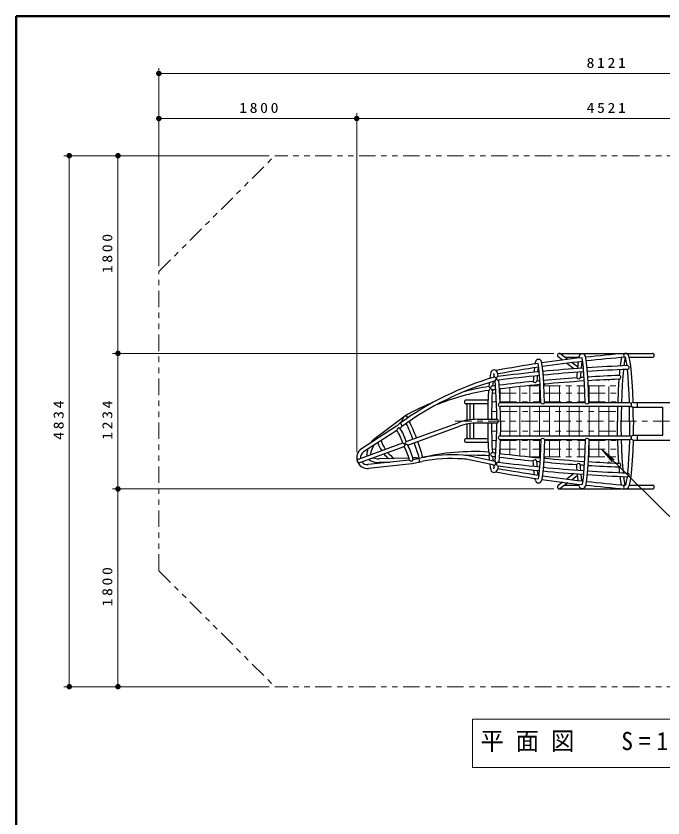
# Model space of a CAD drawing. Units: millimetres on the paper, with parts at other scales. Extents: x -365 to 0, y -47 to 257.
# Drawn here: x -365 to -247.3, y 111 to 257 of the extents above; entities that cross this region are included whole.
import ezdxf

# ---------------------------------------------------------------- set-up
doc = ezdxf.new("R2010")
doc.units = ezdxf.units.MM
doc.linetypes.add('USER2', pattern=[6, 3, -1, 1, -1])
doc.linetypes.add('USER3', pattern=[8, 3, -1, 1, -1, 1, -1])
doc.layers.add('LY_1', color=7, linetype='Continuous', lineweight=25)
doc.styles.add('ＭＳ ゴシック', font='')
doc.styles.get('ＭＳ ゴシック').set_extended_font_data('MS Gothic')

# ---------------------------------------------------------------- blocks, each defined once
blk = doc.blocks.new('filled_dot')
at = {"color": 0, "linetype": 'Continuous', "lineweight": -2, "const_width": 1.25}
blk.add_lwpolyline([(-0.625, 0, 1), (0.625, 0, 1)], format="xyb", close=True, dxfattribs=at)

msp = doc.modelspace()

# ---------------------------------------------------------------- linework, layer by layer
at = {"layer": 'LY_1', "lineweight": 50}
for p, q in [((0, 257), (-365, 257)), ((-365, 257), (-365, 0))]:
    msp.add_line(p, q, dxfattribs=at)
at = {"layer": 'LY_1', "lineweight": 13}
for p, q in [((-339.009, 211.475), (-339.009, 247.537)), ((-339.009, 246.537), (-176.582, 246.537)), ((-339.009, 238.34), (-303.009, 238.34)), ((-303.009, 177.575), (-303.009, 239.34)), ((-303.009, 238.34), (-212.582, 238.34)), ((-318.909, 231.575), (-356.316, 231.575)), ((-355.316, 134.895), (-355.316, 231.575)), ((-346.453, 195.575), (-346.453, 231.575)), ((-267.155, 195.575), (-347.453, 195.575)), ((-346.453, 170.895), (-346.453, 195.575)), ((-258.449, 178.145), (-256.51, 175.856)), ((-258.449, 178.145), (-256.142, 176.227)), ((-242.186, 162.027), (-258.449, 178.145)), ((-267.155, 170.895), (-347.453, 170.895)), ((-346.453, 134.895), (-346.453, 170.895)), ((-318.909, 134.895), (-356.316, 134.895)), ((-281.908, 129.004), (-281.908, 120.204)), ((-234.108, 129.004), (-281.908, 129.004)), ((-281.908, 120.204), (-234.108, 120.204))]:
    msp.add_line(p, q, dxfattribs=at)
at = {"layer": 'LY_1', "linetype": 'USER3', "lineweight": 13}
for p, q in [((-339.009, 210.475), (-317.909, 231.575)), ((-203.569, 231.575), (-317.909, 231.575)), ((-339.009, 155.994), (-339.009, 210.475)), ((-339.009, 155.994), (-317.909, 134.895)), ((-203.569, 134.895), (-317.909, 134.895))]:
    msp.add_line(p, q, dxfattribs=at)
at = {"layer": 'LY_1'}
for p, q in [((-265.57, 194.354), (-266.36, 194.952)), ((-266.155, 195.563), (-249.209, 195.563)), ((-264.606, 194.478), (-266.041, 195.563)), ((-265.142, 194.883), (-262.583, 194.883)), ((-253.41, 194.883), (-249.209, 194.883)), ((-263.49, 192.782), (-264.795, 193.768)), ((-262.824, 193.13), (-263.827, 193.889)), ((-279.118, 187.075), (-283.078, 187.075)), ((-279.139, 186.395), (-283.078, 186.395)), ((-282.899, 183.4), (-282.899, 186.395)), ((-282.349, 183.487), (-282.349, 186.395)), ((-281.669, 183.553), (-281.669, 186.395)), ((-269.522, 186.575), (-276.902, 186.575)), ((-253.375, 185.895), (-276.902, 185.895)), ((-261.458, 186.575), (-268.842, 186.575)), ((-253.375, 186.575), (-260.778, 186.575)), ((-253.095, 186.427), (-253.095, 186.042)), ((-252.714, 186.662), (-223.009, 186.662)), ((-252.714, 185.808), (-247.281, 185.808)), ((-251.902, 185.808), (-251.902, 186.662)), ((-247.281, 180.662), (-247.281, 185.806)), ((-294.812, 183.732), (-299.913, 179.907)), ((-294.002, 179.509), (-284.544, 182.951)), ((-282.899, 180.075), (-282.899, 182.708)), ((-282.349, 180.075), (-282.349, 182.801)), ((-281.669, 180.075), (-281.669, 182.872)), ((-281.008, 183.575), (-277.523, 183.575)), ((-277.523, 182.895), (-281.008, 182.895)), ((-295.794, 182.32), (-302.127, 178.201)), ((-295.702, 181.568), (-301.756, 177.631)), ((-293.732, 178.883), (-284.311, 182.312)), ((-283.078, 180.075), (-279.139, 180.075)), ((-276.902, 180.575), (-253.375, 180.575)), ((-276.902, 179.895), (-269.522, 179.895)), ((-268.842, 179.895), (-261.458, 179.895)), ((-260.778, 179.895), (-253.375, 179.895)), ((-253.07, 180.385), (-253.07, 180.084)), ((-252.67, 180.662), (-247.281, 180.662)), ((-252.67, 179.808), (-223.009, 179.808)), ((-251.902, 179.808), (-251.902, 180.662)), ((-302.689, 176.347), (-294.642, 179.276)), ((-302.456, 175.708), (-294.379, 178.648)), ((-283.078, 179.395), (-279.118, 179.395)), ((-293.414, 176.133), (-300.934, 175.322)), ((-292.973, 175.497), (-300.861, 174.646)), ((-293.506, 176.515), (-298.918, 176.375)), ((-297.025, 175.743), (-298.9, 175.695)), ((-292.935, 175.503), (-291.135, 175.903)), ((-292.2, 176.549), (-292.808, 176.533)), ((-292.742, 176.242), (-291.283, 176.567)), ((-263.49, 173.688), (-264.795, 172.701)), ((-262.824, 173.339), (-263.827, 172.58)), ((-265.57, 172.115), (-266.36, 171.517)), ((-266.155, 170.906), (-249.209, 170.906)), ((-264.606, 171.992), (-266.041, 170.906)), ((-265.142, 171.586), (-262.583, 171.586)), ((-253.41, 171.586), (-249.209, 171.586))]:
    msp.add_line(p, q, dxfattribs=at)
at = {"layer": 'LY_1', "linetype": 'USER2', "lineweight": 13}
for p, q in [((-269.72, 186.575), (-269.72, 189.903)), ((-267.92, 186.575), (-267.92, 190.069)), ((-266.12, 186.575), (-266.12, 190.222)), ((-264.32, 186.575), (-264.32, 190.363)), ((-262.52, 186.575), (-262.52, 190.492)), ((-260.72, 186.575), (-260.72, 190.607)), ((-258.92, 186.575), (-258.92, 190.711)), ((-257.12, 186.575), (-257.12, 190.801)), ((-276.92, 187.184), (-276.92, 189.111)), ((-275.12, 186.575), (-275.12, 189.328)), ((-273.32, 186.575), (-273.32, 189.532)), ((-271.757, 189.699), (-269.63, 189.699)), ((-271.52, 186.575), (-271.52, 189.724)), ((-268.95, 189.699), (-261.557, 189.699)), ((-260.877, 189.699), (-255.384, 189.699)), ((-278.36, 188.324), (-277.656, 188.324)), ((-276.976, 188.324), (-269.572, 188.324)), ((-268.892, 188.324), (-261.504, 188.324)), ((-260.824, 188.324), (-255.449, 188.324)), ((-278.432, 186.745), (-277.583, 186.745)), ((-276.903, 186.745), (-269.525, 186.745)), ((-275.12, 183.235), (-275.12, 185.895)), ((-273.32, 183.235), (-273.32, 185.895)), ((-271.52, 183.235), (-271.52, 185.895)), ((-269.72, 183.235), (-269.72, 185.895)), ((-268.845, 186.745), (-261.462, 186.745)), ((-267.92, 183.235), (-267.92, 185.895)), ((-266.12, 183.235), (-266.12, 185.895)), ((-264.32, 183.235), (-264.32, 185.895)), ((-262.52, 183.235), (-262.52, 185.895)), ((-260.782, 186.745), (-255.502, 186.745)), ((-260.72, 183.235), (-260.72, 185.895)), ((-258.92, 183.235), (-258.92, 185.895)), ((-257.12, 183.235), (-257.12, 185.895)), ((-278.478, 185.026), (-277.538, 185.026)), ((-276.858, 185.026), (-255.6, 185.026)), ((-210.07, 183.235), (-286.09, 183.235)), ((-275.12, 183.235), (-275.12, 180.575)), ((-273.32, 183.235), (-273.32, 180.575)), ((-271.52, 183.235), (-271.52, 180.575)), ((-269.72, 183.235), (-269.72, 180.575)), ((-267.92, 183.235), (-267.92, 180.575)), ((-266.12, 183.235), (-266.12, 180.575)), ((-264.32, 183.235), (-264.32, 180.575)), ((-262.52, 183.235), (-262.52, 180.575)), ((-260.72, 183.235), (-260.72, 180.575)), ((-258.92, 183.235), (-258.92, 180.575)), ((-257.12, 183.235), (-257.12, 180.575)), ((-278.478, 181.444), (-277.538, 181.444)), ((-276.858, 181.444), (-255.6, 181.444)), ((-278.432, 179.724), (-277.583, 179.724)), ((-276.903, 179.724), (-269.525, 179.724)), ((-275.12, 179.895), (-275.12, 177.141)), ((-273.32, 179.895), (-273.32, 176.937)), ((-271.52, 179.895), (-271.52, 176.746)), ((-269.72, 179.895), (-269.72, 176.567)), ((-268.845, 179.724), (-261.462, 179.724)), ((-267.92, 179.895), (-267.92, 176.401)), ((-266.12, 179.895), (-266.12, 176.247)), ((-264.32, 179.895), (-264.32, 176.106)), ((-262.52, 179.895), (-262.52, 175.978)), ((-260.782, 179.724), (-255.502, 179.724)), ((-260.72, 179.895), (-260.72, 175.862)), ((-258.92, 179.895), (-258.92, 175.759)), ((-257.12, 179.895), (-257.12, 175.668)), ((-278.36, 178.145), (-277.656, 178.145)), ((-276.976, 178.145), (-269.572, 178.145)), ((-276.92, 179.285), (-276.92, 177.358)), ((-268.892, 178.145), (-261.504, 178.145)), ((-260.824, 178.145), (-255.449, 178.145)), ((-271.757, 176.77), (-269.63, 176.77)), ((-268.95, 176.77), (-261.557, 176.77)), ((-260.877, 176.77), (-255.384, 176.77))]:
    msp.add_line(p, q, dxfattribs=at)
at = {"layer": 'LY_1'}
for points in [[(-262.538, 195.073), (-262.577, 194.909), (-262.615, 194.719)], [(-261.458, 186.575), (-261.506, 188.396), (-261.575, 190.088), (-261.661, 191.608), (-261.763, 192.92), (-261.879, 193.989), (-262.006, 194.79)], [(-260.778, 186.575), (-260.831, 188.54), (-260.908, 190.349), (-261.005, 191.951), (-261.12, 193.298), (-261.25, 194.351), (-261.391, 195.079)], [(-254.823, 194.823), (-254.958, 194.155), (-255.084, 193.291)], [(-254.13, 194.883), (-254.271, 194.209), (-254.402, 193.321)], [(-253.819, 193.345), (-253.949, 194.218), (-254.088, 194.883)], [(-252.714, 186.662), (-252.78, 188.601), (-252.874, 190.387), (-252.994, 191.971), (-253.136, 193.307), (-253.296, 194.357), (-253.469, 195.092)], [(-270.684, 192.946), (-270.728, 192.556), (-270.77, 192.127)], [(-270.503, 194.044), (-270.543, 193.862), (-270.583, 193.649)], [(-269.991, 193.051), (-270.039, 192.647), (-270.084, 192.197)], [(-269.522, 186.575), (-269.566, 188.148), (-269.626, 189.609), (-269.701, 190.927), (-269.789, 192.071), (-269.889, 193.015), (-269.997, 193.737)], [(-268.842, 186.575), (-268.891, 188.297), (-268.96, 189.881), (-269.046, 191.284), (-269.147, 192.467), (-269.261, 193.399), (-269.384, 194.053)], [(-262.724, 194.022), (-262.79, 193.465), (-262.852, 192.829)], [(-262.033, 194.102), (-262.103, 193.534), (-262.168, 192.879)], [(-278.606, 192.108), (-278.708, 191.636), (-278.805, 191.012)], [(-278.008, 191.745), (-278.052, 191.5), (-278.095, 191.226)], [(-277.928, 191.275), (-277.983, 191.609), (-278.039, 191.896)], [(-277.263, 191.375), (-277.337, 191.791), (-277.414, 192.121)], [(-270.827, 191.437), (-270.861, 190.968), (-270.892, 190.471)], [(-270.142, 191.508), (-270.176, 191.037), (-270.208, 190.539)], [(-262.909, 192.143), (-262.943, 191.656), (-262.976, 191.142)], [(-262.225, 192.193), (-262.26, 191.704), (-262.293, 191.188)], [(-255.162, 192.607), (-255.212, 192.101), (-255.259, 191.563)], [(-254.481, 192.637), (-254.597, 191.356), (-254.695, 189.897), (-254.772, 188.291), (-254.828, 186.575)], [(-253.39, 186.575), (-253.446, 188.302), (-253.525, 189.917), (-253.623, 191.383), (-253.741, 192.668)], [(-278.89, 190.272), (-278.924, 189.916), (-278.957, 189.538)], [(-278.188, 190.489), (-278.23, 190.073), (-278.27, 189.626)], [(-277.523, 183.575), (-277.536, 184.921), (-277.567, 186.232), (-277.613, 187.48), (-277.675, 188.638), (-277.751, 189.683), (-277.84, 190.592)], [(-276.897, 186.575), (-276.946, 187.76), (-277.009, 188.857), (-277.085, 189.844), (-277.172, 190.701)], [(-255.31, 190.88), (-255.427, 188.836), (-255.506, 186.575)], [(-279.008, 188.842), (-279.075, 187.647), (-279.126, 186.351), (-279.158, 184.983), (-279.172, 183.575)], [(-278.322, 188.933), (-278.391, 187.723), (-278.444, 186.405), (-278.478, 185.011), (-278.492, 183.575)], [(-276.843, 183.235), (-276.852, 184.579), (-276.877, 185.895)], [(-255.522, 185.895), (-255.541, 184.573), (-255.548, 183.235)], [(-254.843, 185.895), (-254.862, 184.573), (-254.869, 183.235)], [(-253.349, 183.235), (-253.356, 184.573), (-253.375, 185.895)], [(-252.67, 183.235), (-252.677, 184.528), (-252.695, 185.808)], [(-279.172, 182.895), (-279.158, 181.485), (-279.126, 180.115), (-279.075, 178.817), (-279.007, 177.622)], [(-278.492, 182.895), (-278.478, 181.458), (-278.444, 180.064), (-278.391, 178.746), (-278.322, 177.536)], [(-277.84, 175.874), (-277.751, 176.784), (-277.675, 177.829), (-277.613, 178.988), (-277.567, 180.236), (-277.537, 181.548), (-277.523, 182.895)], [(-276.843, 183.235), (-276.852, 181.891), (-276.877, 180.575)], [(-255.522, 180.575), (-255.541, 181.897), (-255.548, 183.235)], [(-254.843, 180.575), (-254.862, 181.897), (-254.869, 183.235)], [(-253.349, 183.235), (-253.356, 181.897), (-253.375, 180.575)], [(-252.67, 183.235), (-252.677, 181.941), (-252.695, 180.662)], [(-276.897, 179.895), (-276.946, 178.709), (-277.009, 177.612), (-277.085, 176.625), (-277.172, 175.768)], [(-269.522, 179.895), (-269.566, 178.322), (-269.626, 176.86), (-269.701, 175.542), (-269.789, 174.399), (-269.889, 173.455), (-269.997, 172.732)], [(-268.842, 179.895), (-268.891, 178.172), (-268.96, 176.588), (-269.046, 175.185), (-269.147, 174.002), (-269.261, 173.071), (-269.384, 172.416)], [(-261.458, 179.895), (-261.506, 178.074), (-261.575, 176.382), (-261.661, 174.861), (-261.763, 173.549), (-261.879, 172.48), (-262.006, 171.679)], [(-260.778, 179.895), (-260.831, 177.93), (-260.908, 176.12), (-261.005, 174.518), (-261.12, 173.171), (-261.25, 172.118), (-261.391, 171.391)], [(-255.31, 175.589), (-255.427, 177.633), (-255.506, 179.895)], [(-254.481, 173.832), (-254.597, 175.113), (-254.695, 176.573), (-254.772, 178.178), (-254.828, 179.895)], [(-253.39, 179.895), (-253.446, 178.167), (-253.525, 176.553), (-253.623, 175.086), (-253.741, 173.801)], [(-252.714, 179.808), (-252.78, 177.869), (-252.874, 176.082), (-252.994, 174.498), (-253.136, 173.162), (-253.296, 172.112), (-253.469, 171.377)], [(-278.957, 176.937), (-278.921, 176.511), (-278.882, 176.112)], [(-278.27, 176.844), (-278.229, 176.382), (-278.185, 175.954)], [(-278.797, 175.396), (-278.704, 174.809), (-278.606, 174.362)], [(-278.094, 175.235), (-278.052, 174.966), (-278.008, 174.725)], [(-270.827, 175.032), (-270.861, 175.502), (-270.892, 175.998)], [(-270.142, 174.961), (-270.176, 175.432), (-270.208, 175.931)], [(-262.909, 174.326), (-262.943, 174.813), (-262.976, 175.327)], [(-262.225, 174.276), (-262.26, 174.765), (-262.293, 175.281)], [(-278.039, 174.573), (-277.982, 174.861), (-277.928, 175.196)], [(-277.263, 175.094), (-277.337, 174.679), (-277.414, 174.348)], [(-270.684, 173.523), (-270.728, 173.913), (-270.77, 174.342)], [(-269.991, 173.419), (-270.039, 173.823), (-270.084, 174.272)], [(-255.162, 173.862), (-255.212, 174.368), (-255.259, 174.907)], [(-270.503, 172.426), (-270.543, 172.608), (-270.583, 172.82)], [(-262.724, 172.447), (-262.79, 173.004), (-262.852, 173.64)], [(-262.033, 172.367), (-262.103, 172.935), (-262.168, 173.59)], [(-254.823, 171.647), (-254.958, 172.314), (-255.084, 173.178)], [(-254.13, 171.586), (-254.271, 172.261), (-254.402, 173.148)], [(-253.819, 173.124), (-253.949, 172.251), (-254.088, 171.586)], [(-262.538, 171.396), (-262.577, 171.56), (-262.615, 171.75)]]:
    msp.add_lwpolyline(points, dxfattribs=at)
for centre, radius, start, end in [((-269.942, 193.906), 0.577, 14.75983, 166.1841), ((-234.612, -43.984), 240.34, 96.54482, 98.3071), ((-266.155, 195.223), 0.34, 52.90153, 232.90153), ((-261.964, 194.925), 0.593, 15.02857, 165.50286), ((-234.612, -43.984), 240.34, 94.65975, 96.38536), ((-234.612, -43.984), 239.66, 94.65975, 96.37608), ((-254.109, 195.223), 0.34, 90, 270), ((-254.109, 194.893), 0.67, 17.28263, 90), ((-249.209, 195.223), 0.34, 270, 90), ((-234.612, -43.984), 240.34, 98.46645, 100.31894), ((-234.612, -43.984), 239.66, 98.466, 100.27151), ((-234.612, -43.984), 239.66, 96.53715, 98.30477), ((-242.926, -76.775), 270.34, 93.99532, 95.56232), ((-242.926, -76.775), 270.34, 92.30929, 93.85177), ((-253.783, 193.006), 0.341, 277.11045, 96.14787), ((-262.147, 137.19), 56.34, 106.26628, 125.93148), ((-278.008, 191.959), 0.616, 13.97715, 164.73002), ((-278.019, 190.916), 0.37, 299.02407, 75.72943), ((-277.252, 191.034), 0.34, 100.6532, 277.6325), ((-242.926, -76.775), 270.34, 95.70579, 97.30809), ((-242.926, -76.775), 269.66, 95.70786, 97.30346), ((-242.926, -76.775), 269.66, 93.99332, 95.56379), ((-242.926, -76.775), 269.66, 92.29838, 93.84926), ((-244.947, -68.573), 260.34, 92.26989, 93.52617), ((-255.29, 191.222), 0.342, 266.60891, 84.70895), ((-262.147, 137.19), 55.66, 106.37578, 125.93148), ((-244.947, -68.573), 260.34, 95.71945, 97.08963), ((-244.947, -68.573), 259.66, 95.45709, 97.09643), ((-270.567, 190.676), 0.385, 212.29347, 338.99414), ((-244.947, -68.573), 260.34, 95.45129, 95.56817), ((-244.947, -68.573), 260.34, 93.97095, 95.30184), ((-244.947, -68.573), 259.66, 93.6766, 95.30712), ((-280.818, 236.47), 48.039, 284.28861, 284.71478), ((-262.646, 191.335), 0.382, 210.32107, 337.47021), ((-244.947, -68.573), 260.34, 93.67554, 93.82033), ((-244.947, -68.573), 259.66, 92.28728, 93.52676), ((-272.341, 146.388), 42.974, 98.92456, 112.17893), ((-272.341, 146.388), 43.654, 98.71672, 104.81139), ((-279.124, 189.2), 0.377, 288.01633, 63.60501), ((-278.289, 189.279), 0.347, 86.84475, 264.56066), ((-244.947, -68.573), 259.66, 97.24633, 97.38466), ((-244.947, -68.573), 260.34, 97.23886, 97.35372), ((-283.078, 186.735), 0.34, 90, 270), ((-272.341, 146.388), 43.654, 112.22696, 119.22865), ((-276.902, 186.235), 0.34, 90, 270), ((-269.182, 186.818), 0.418, 215.5914, 324.4086), ((-261.118, 186.818), 0.418, 215.5914, 324.4086), ((-253.375, 186.235), 0.34, 34.53291, 90), ((-253.375, 186.235), 0.34, 270, 325.46709), ((-252.714, 186.235), 0.427, 90, 153.16778), ((-252.714, 186.235), 0.427, 206.83222, 270), ((-288.608, 175.46), 10.34, 119.22865, 126.8699), ((-294.099, 183.816), 0.34, 1.64427, 154.54672), ((-298.219, 185.777), 4.222, 304.89536, 334.58149), ((-295.154, 182.409), 0.387, 339.52221, 102.59279), ((-329.042, 166.152), 38.813, 20.83713, 25.45968), ((-329.042, 166.152), 39.493, 20.82272, 25.61752), ((-281.008, 173.235), 10.34, 90, 110), ((-281.008, 173.235), 9.66, 90, 110), ((-277.547, 183.235), 0.341, 273.98188, 86.01812), ((-295.32, 181.614), 0.386, 63.04326, 186.85607), ((-302.951, 176.823), 8.664, 16.44451, 33.20857), ((-302.951, 176.823), 9.344, 16.70355, 33.43429), ((-298.219, 185.777), 4.902, 308.83526, 314.40465), ((-298.003, 177.63), 2.972, 130.41027, 146.4847), ((-292.129, 181.891), 6.808, 198.77396, 213.575), ((-283.078, 179.735), 0.34, 90, 270), ((-276.902, 180.235), 0.34, 90, 270), ((-269.182, 179.651), 0.418, 35.5914, 144.4086), ((-261.118, 179.651), 0.418, 35.5914, 144.4086), ((-253.375, 180.235), 0.34, 26.25684, 90), ((-253.375, 180.235), 0.34, 270, 333.74316), ((-252.67, 180.235), 0.427, 90, 159.37445), ((-252.67, 180.235), 0.427, 200.62555, 270), ((-301.069, 176.575), 1.94, 123.04105, 276.15561), ((-297.159, 176.881), 3.352, 143.79721, 173.81937), ((-292.129, 181.891), 7.488, 200.09322, 212.3219), ((-294.381, 179.555), 0.382, 226.91036, 353.08964), ((-293.99, 178.586), 0.394, 48.93958, 171.06042), ((-302.059, 174.256), 8.847, 12.24884, 29.76186), ((-302.059, 174.256), 9.527, 12.03417, 29.05901), ((-329.042, 166.152), 38.813, 15.4466, 19.83329), ((-329.042, 166.152), 39.493, 15.38248, 19.83617), ((-301.069, 176.575), 1.26, 123.04105, 184.34518), ((-299.894, 177.177), 1.281, 173.81937, 192.13347), ((-297.159, 176.881), 4.032, 162.01791, 173.81937), ((-299.894, 177.177), 0.601, 173.81937, 183.04423), ((-292.129, 181.891), 7.488, 217.7107, 226.95745), ((-292.129, 181.891), 6.808, 219.54788, 233.12336), ((-281.585, 135.677), 42.023, 86.48403, 103.34077), ((-285.746, 148.501), 28.606, 85.82622, 101.14284), ((-292.451, 186.206), 9.66, 278.806, 282.13682), ((-284.417, 166.719), 10.34, 78.66858, 85.82622), ((-281.585, 135.677), 41.343, 86.35651, 92.19036), ((-312.276, 27.693), 152.13, 76.91708, 78.66858), ((-279.251, 177.26), 0.436, 312.33854, 56.03952), ((-278.289, 177.19), 0.347, 95.43934, 273.15526), ((-244.947, 435.042), 259.66, 262.61534, 262.75367), ((-244.947, 435.042), 260.34, 262.64628, 262.76114), ((-244.947, 435.042), 260.34, 262.91037, 264.28055), ((-244.947, 435.042), 259.66, 262.90357, 264.54291), ((-302.572, 176.027), 0.34, 110, 290), ((-301.069, 176.575), 1.26, 215.65482, 276.15561), ((-299.894, 177.177), 1.281, 223.19276, 243.86986), ((-299.018, 178.964), 3.272, 243.86986, 272.1284), ((-299.018, 178.964), 2.591, 246.62995, 272.1284), ((-293.106, 176.363), 0.384, 216.86096, 341.62629), ((-292.451, 186.206), 9.66, 271.48787, 274.72449), ((-291.899, 176.081), 0.34, 282.52881, 102.52881), ((-285.746, 148.501), 27.926, 85.82622, 101.14284), ((-284.417, 166.719), 9.66, 78.66858, 85.82622), ((-312.276, 27.693), 151.45, 76.89137, 78.66858), ((-278.069, 175.559), 0.389, 291.27787, 53.96876), ((-277.252, 175.435), 0.34, 82.3675, 259.3468), ((-242.926, 443.244), 269.66, 262.69654, 264.29214), ((-270.567, 175.793), 0.385, 21.00586, 147.70653), ((-244.947, 435.042), 260.34, 264.43183, 264.54871), ((-244.947, 435.042), 260.34, 264.69816, 266.02905), ((-244.947, 435.042), 259.66, 264.69288, 266.3234), ((-280.818, 129.999), 48.039, 75.28522, 75.71139), ((-262.646, 175.134), 0.382, 22.52979, 149.67893), ((-244.947, 435.042), 260.34, 266.17967, 266.32446), ((-244.947, 435.042), 259.66, 266.47324, 267.71272), ((-255.29, 175.247), 0.342, 275.29105, 93.39109), ((-278.008, 174.51), 0.616, 195.26998, 346.02285), ((-234.612, 410.453), 240.34, 259.68106, 261.53355), ((-234.612, 410.453), 239.66, 259.72849, 261.534), ((-242.926, 443.244), 270.34, 262.69191, 264.29421), ((-242.926, 443.244), 270.34, 264.43768, 266.00468), ((-242.926, 443.244), 269.66, 264.43621, 266.00668), ((-242.926, 443.244), 269.66, 266.15074, 267.70162), ((-244.947, 435.042), 260.34, 266.47384, 267.73011), ((-253.783, 173.463), 0.341, 263.85213, 82.88955), ((-269.942, 172.563), 0.577, 193.8159, 345.24017), ((-234.612, 410.453), 240.34, 261.6929, 263.45518), ((-234.612, 410.453), 239.66, 261.69523, 263.46285), ((-242.926, 443.244), 270.34, 266.14823, 267.69071), ((-266.155, 171.246), 0.34, 127.09847, 307.09847), ((-261.964, 171.544), 0.593, 194.49714, 344.97143), ((-234.612, 410.453), 240.34, 263.61464, 265.34026), ((-234.612, 410.453), 239.66, 263.62392, 265.34026), ((-254.109, 171.246), 0.34, 90, 270), ((-254.109, 171.577), 0.67, 270, 342.71737), ((-249.209, 171.246), 0.34, 270, 90)]:
    msp.add_arc(centre, radius, start, end, dxfattribs=at)
at = {"layer": 'LY_1', "lineweight": 13}
msp.add_arc((-280.818, 129.999), 48.359, 86.24394, 86.29226, dxfattribs=at)

# ---------------------------------------------------------------- block references
at = {"layer": 'LY_1', "lineweight": 13, "xscale": 0.4, "yscale": 0.4}
for p in [(-339.009, 246.537), (-339.009, 238.34), (-303.009, 238.34)]:
    msp.add_blockref('filled_dot', p, dxfattribs=at)
for p, rotation in [((-303.009, 238.34), 180), ((-355.316, 231.575), 270), ((-346.453, 231.575), 270), ((-346.453, 195.575), 270), ((-346.453, 195.575), 90), ((-346.453, 170.895), 270), ((-346.453, 170.895), 90), ((-355.316, 134.895), 90), ((-346.453, 134.895), 90)]:
    msp.add_blockref('filled_dot', p, dxfattribs=dict(at, rotation=rotation))

# ---------------------------------------------------------------- texts
at = {"layer": 'LY_1', "style": 'ＭＳ ゴシック'}
for s, insert, char_height, attachment_point in [('\\T1.33;\\W1.15;8121', (-257.374, 247.537), 1.833, 8), ('\\T1.33;\\W1.15;1800', (-320.588, 239.34), 1.833, 8), ('\\T1.33;\\W1.15;4521', (-257.368, 239.34), 1.833, 8), ('\\T1.5;\\W0.95;平面図\u3000S=1/50', (-280.508, 124.604), 3.299, 4)]:
    msp.add_mtext(s, dxfattribs=dict(at, insert=insert, char_height=char_height, attachment_point=attachment_point))
at = {"layer": 'LY_1', "char_height": 1.833, "attachment_point": 8, "rotation": 90, "style": 'ＭＳ ゴシック'}
for s, insert in [('\\T1.33;\\W1.15;1800', (-347.453, 213.996)), ('\\T1.33;\\W1.15;1234', (-347.453, 183.662)), ('\\T1.33;\\W1.15;4834', (-356.316, 183.651)), ('\\T1.33;\\W1.15;1800', (-347.453, 153.316))]:
    msp.add_mtext(s, dxfattribs=dict(at, insert=insert))

doc.saveas('drawing.dxf')
